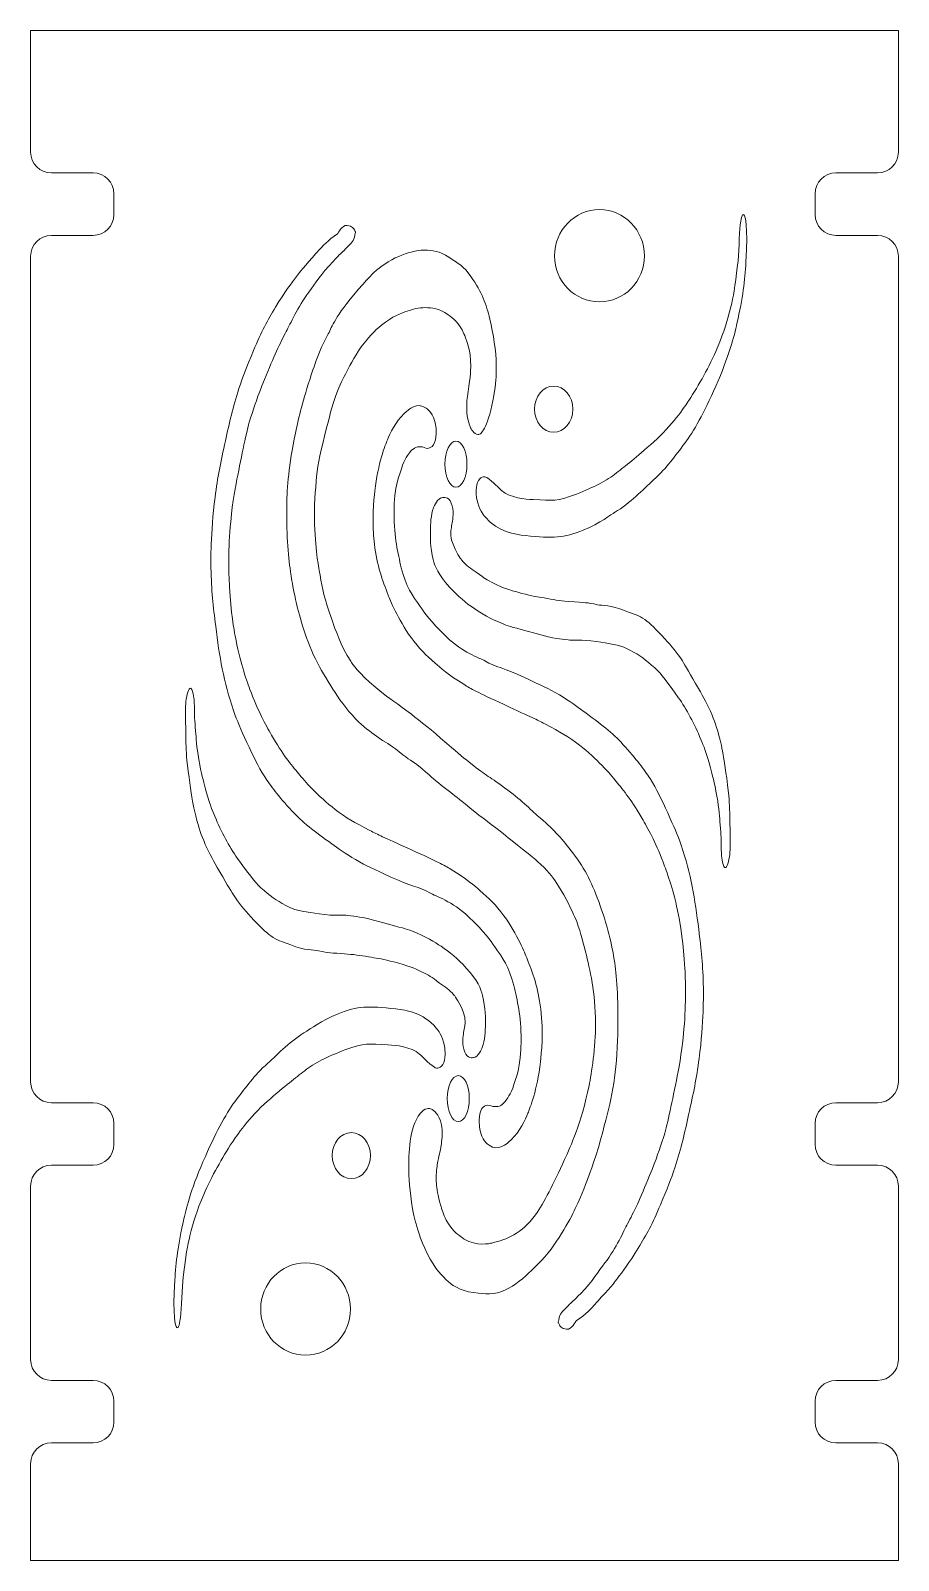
# Model space of a CAD drawing. Header units: inches. Extents: x -6.3 to 6.3, y -11 to 11.
import ezdxf

# ---------------------------------------------------------------- set-up
doc = ezdxf.new("R2010")
doc.units = ezdxf.units.IN
doc.header["$MEASUREMENT"] = 0
doc.layers.add('bezier', color=7, linetype='Continuous', lineweight=0)

msp = doc.modelspace()

# ---------------------------------------------------------------- linework, layer by layer
at = {"color": 1, "linetype": 'Continuous', "lineweight": 0}
for p, q in [((-6.25, 11.018), (-6.25, 9.268)), ((6.25, 11.018), (-6.25, 11.018)), ((6.25, 9.268), (6.25, 11.018)), ((-5.95, 8.968), (-5.35, 8.968)), ((5.95, 8.968), (5.35, 8.968)), ((-5.05, 8.668), (-5.05, 8.368)), ((5.05, 8.668), (5.05, 8.368)), ((-5.95, 8.068), (-5.35, 8.068)), ((5.95, 8.068), (5.35, 8.068)), ((-6.25, 7.768), (-6.25, -4.125)), ((6.25, -4.125), (6.25, 7.768)), ((-5.95, -4.425), (-5.35, -4.425)), ((5.95, -4.425), (5.35, -4.425)), ((-5.05, -5.025), (-5.05, -4.725)), ((5.05, -5.025), (5.05, -4.725)), ((-5.95, -5.325), (-5.35, -5.325)), ((5.95, -5.325), (5.35, -5.325)), ((-6.25, -5.625), (-6.25, -8.125)), ((6.25, -8.125), (6.25, -5.625)), ((-5.95, -8.425), (-5.35, -8.425)), ((5.95, -8.425), (5.35, -8.425)), ((-5.05, -9.025), (-5.05, -8.725)), ((5.05, -9.025), (5.05, -8.725)), ((-5.95, -9.325), (-5.35, -9.325)), ((5.95, -9.325), (5.35, -9.325)), ((-6.25, -9.625), (-6.25, -11.018)), ((6.25, -11.018), (6.25, -9.625)), ((-6.25, -11.018), (6.25, -11.018))]:
    msp.add_line(p, q, dxfattribs=at)
for centre, start, end in [((-5.95, 9.268), 180, 270), ((5.95, 9.268), 270, 0), ((-5.35, 8.668), 0, 90), ((5.35, 8.668), 90, 180), ((-5.35, 8.368), 270, 0), ((5.35, 8.368), 180, 270), ((-5.95, 7.768), 90, 180), ((5.95, 7.768), 0, 90), ((-5.95, -4.125), 180, 270), ((5.95, -4.125), 270, 0), ((-5.35, -4.725), 0, 90), ((5.35, -4.725), 90, 180), ((-5.35, -5.025), 270, 0), ((5.35, -5.025), 180, 270), ((-5.95, -5.625), 90, 180), ((5.95, -5.625), 0, 90), ((-5.95, -8.125), 180, 270), ((5.95, -8.125), 270, 0), ((-5.35, -8.725), 0, 90), ((5.35, -8.725), 90, 180), ((-5.35, -9.025), 270, 0), ((5.35, -9.025), 180, 270), ((-5.95, -9.625), 90, 180), ((5.95, -9.625), 0, 90)]:
    msp.add_arc(centre, 0.3, start, end, dxfattribs=at)
at = {"layer": 'bezier', "color": 1, "lineweight": 0}
for centre, major_axis, ratio in [((1.944, 7.775), (0, 0.665), 0.972939), ((1.285, 5.565), (0, 0.332), 0.831448), ((-0.123, 4.773), (0, 0.332), 0.477432), ((-0.09, -4.366), (0, 0.332), 0.477432), ((-1.63, -5.187), (0, 0.332), 0.831448), ((-2.289, -7.397), (0, 0.665), 0.972939)]:
    msp.add_ellipse(centre, major_axis=major_axis, ratio=ratio, dxfattribs=at)
for points, knots in [([(0.322, 4.579), (0.289, 4.6), (0.224, 4.6), (0.187, 4.508), (0.154, 4.427), (0.173, 4.285), (0.177, 4.27), (0.212, 4.114), (0.264, 4.051), (0.297, 4.013), (0.483, 3.793), (0.726, 3.761), (0.88, 3.745), (1.276, 3.704), (1.427, 3.706), (1.711, 3.822), (1.956, 3.922), (2.12, 4.052), (2.161, 4.077), (2.395, 4.217), (2.562, 4.399), (2.724, 4.546), (2.926, 4.73), (3.027, 4.886), (3.173, 5.074), (3.302, 5.24), (3.451, 5.515), (3.619, 5.894), (3.81, 6.328), (3.884, 6.616), (3.925, 6.8), (4.008, 7.173), (4.04, 7.417), (4.054, 7.682), (4.085, 8.226), (4.047, 8.334), (4.025, 8.363), (3.997, 8.4), (3.979, 8.281), (3.972, 8.218), (3.958, 8.089), (3.952, 7.787), (3.934, 7.64), (3.895, 7.314), (3.874, 7.18), (3.838, 7.04), (3.785, 6.837), (3.745, 6.694), (3.64, 6.444), (3.526, 6.175), (3.377, 5.916), (3.231, 5.689), (3.177, 5.605), (2.98, 5.321), (2.726, 5.093), (2.462, 4.857), (2.326, 4.755), (2.19, 4.647), (2.048, 4.533), (1.869, 4.444), (1.613, 4.342), (1.318, 4.226), (1.279, 4.256), (0.991, 4.263), (0.871, 4.266), (0.664, 4.287), (0.535, 4.391), (0.493, 4.425), (0.415, 4.518), (0.322, 4.579)], [0, 0, 0, 0, 1, 1, 1, 2, 2, 2, 3, 3, 3, 4, 4, 4, 5, 5, 5, 6, 6, 6, 7, 7, 7, 8, 8, 8, 9, 9, 9, 10, 10, 10, 11, 11, 11, 12, 12, 12, 13, 13, 13, 14, 14, 14, 15, 15, 15, 16, 16, 16, 17, 17, 17, 18, 18, 18, 19, 19, 19, 20, 20, 20, 21, 21, 21, 22, 22, 22, 23, 23, 23, 23]), ([(0.233, -4.544), (0.192, -4.645), (0.22, -4.802), (0.222, -4.811), (0.249, -4.961), (0.326, -5.017), (0.355, -5.039), (0.484, -5.132), (0.606, -5.019), (0.671, -4.96), (0.799, -4.842), (0.875, -4.666), (0.913, -4.577), (0.945, -4.501), (1.047, -4.244), (1.093, -3.838), (1.108, -3.707), (1.139, -3.421), (1.098, -3.076), (1.061, -2.759), (0.983, -2.56), (0.897, -2.34), (0.874, -2.281), (0.761, -2), (0.568, -1.733), (0.449, -1.569), (0.352, -1.483), (0.221, -1.367), (0.152, -1.306), (0.021, -1.196), (-0.192, -1.066), (-0.302, -0.998), (-0.378, -0.96), (-0.775, -0.778), (-1.199, -0.584), (-1.232, -0.573), (-1.364, -0.503), (-1.59, -0.384), (-1.703, -0.324), (-1.862, -0.202), (-2.114, -0.008), (-2.299, 0.204), (-2.391, 0.315), (-2.494, 0.44), (-2.626, 0.601), (-2.78, 0.871), (-2.866, 1.022), (-2.976, 1.216), (-3.091, 1.529), (-3.15, 1.69), (-3.237, 1.934), (-3.304, 2.302), (-3.318, 2.377), (-3.364, 2.639), (-3.385, 3.001), (-3.397, 3.225), (-3.404, 3.555), (-3.368, 3.941), (-3.34, 4.244), (-3.297, 4.462), (-3.266, 4.616), (-3.194, 4.974), (-3.129, 5.292), (-3.081, 5.438), (-3.021, 5.623), (-2.986, 5.732), (-2.881, 5.991), (-2.747, 6.323), (-2.655, 6.52), (-2.567, 6.685), (-2.508, 6.794), (-2.408, 7.03), (-2.24, 7.252), (-2.142, 7.382), (-2.074, 7.506), (-1.894, 7.693), (-1.675, 7.92), (-1.8, 7.777), (-1.683, 7.905), (-1.634, 7.96), (-1.594, 7.981), (-1.578, 8.077), (-1.568, 8.144), (-1.561, 8.092), (-1.586, 8.149), (-1.592, 8.162), (-1.613, 8.205), (-1.689, 8.212), (-1.769, 8.219), (-1.819, 8.096), (-1.83, 8.09), (-1.965, 8), (-2.063, 7.893), (-2.079, 7.874), (-2.252, 7.678), (-2.346, 7.58), (-2.42, 7.478), (-2.494, 7.376), (-2.587, 7.256), (-2.721, 7.035), (-2.837, 6.842), (-2.925, 6.684), (-3.039, 6.409), (-3.141, 6.164), (-3.192, 6.041), (-3.25, 5.861), (-3.337, 5.592), (-3.387, 5.369), (-3.443, 5.11), (-3.511, 4.797), (-3.556, 4.593), (-3.593, 4.295), (-3.659, 3.773), (-3.654, 3.362), (-3.652, 3.278), (-3.646, 2.954), (-3.619, 2.726), (-3.584, 2.44), (-3.53, 2), (-3.47, 1.638), (-3.327, 1.224), (-3.274, 1.07), (-3.225, 0.964), (-3.135, 0.765), (-3.049, 0.574), (-2.974, 0.424), (-2.877, 0.27), (-2.796, 0.141), (-2.684, -0.004), (-2.487, -0.22), (-2.344, -0.377), (-2.161, -0.517), (-1.91, -0.698), (-1.827, -0.758), (-1.717, -0.837), (-1.569, -0.924), (-1.403, -1.022), (-1.326, -1.05), (-1.059, -1.174), (-0.788, -1.301), (-0.648, -1.319), (-0.497, -1.404), (-0.417, -1.449), (-0.175, -1.525), (0.058, -1.746), (0.3, -1.976), (0.368, -2.086), (0.435, -2.179), (0.547, -2.334), (0.646, -2.47), (0.709, -2.736), (0.761, -2.954), (0.814, -3.16), (0.817, -3.525), (0.819, -3.909), (0.728, -4.104), (0.712, -4.161), (0.667, -4.312), (0.61, -4.373), (0.584, -4.407), (0.531, -4.476), (0.477, -4.49), (0.409, -4.479), (0.373, -4.473), (0.35, -4.448), (0.306, -4.467), (0.287, -4.476), (0.255, -4.49), (0.233, -4.544)], [0, 0, 0, 0, 1, 1, 1, 2, 2, 2, 3, 3, 3, 4, 4, 4, 5, 5, 5, 6, 6, 6, 7, 7, 7, 8, 8, 8, 9, 9, 9, 10, 10, 10, 11, 11, 11, 12, 12, 12, 13, 13, 13, 14, 14, 14, 15, 15, 15, 16, 16, 16, 17, 17, 17, 18, 18, 18, 19, 19, 19, 20, 20, 20, 21, 21, 21, 22, 22, 22, 23, 23, 23, 24, 24, 24, 25, 25, 25, 26, 26, 26, 27, 27, 27, 28, 28, 28, 29, 29, 29, 30, 30, 30, 31, 31, 31, 32, 32, 32, 33, 33, 33, 34, 34, 34, 35, 35, 35, 36, 36, 36, 37, 37, 37, 38, 38, 38, 39, 39, 39, 40, 40, 40, 41, 41, 41, 42, 42, 42, 43, 43, 43, 44, 44, 44, 45, 45, 45, 46, 46, 46, 47, 47, 47, 48, 48, 48, 49, 49, 49, 50, 50, 50, 51, 51, 51, 52, 52, 52, 53, 53, 53, 54, 54, 54, 55, 55, 55, 56, 56, 56, 56]), ([(0.087, 5.295), (0.087, 5.295), (0.089, 5.286), (0.089, 5.286), (0.089, 5.286), (0.087, 5.295), (0.087, 5.295), (0.087, 5.295), (0.052, 5.377), (0.04, 5.473), (0.028, 5.569), (0.025, 5.669), (0.063, 5.898), (0.094, 6.087), (0.092, 6.198), (0.087, 6.274), (0.075, 6.461), (0.019, 6.588), (-0.009, 6.65), (-0.08, 6.809), (-0.159, 6.869), (-0.237, 6.926), (-0.366, 7.021), (-0.475, 7.025), (-0.56, 7.027), (-0.666, 7.029), (-0.743, 7.003), (-0.824, 6.977), (-0.908, 6.949), (-1.037, 6.904), (-1.195, 6.776), (-1.304, 6.688), (-1.38, 6.598), (-1.399, 6.575), (-1.526, 6.423), (-1.611, 6.266), (-1.674, 6.148), (-1.732, 6.041), (-1.778, 5.957), (-1.83, 5.822), (-1.894, 5.659), (-1.928, 5.526), (-1.986, 5.295), (-2.07, 4.961), (-2.112, 4.794), (-2.13, 4.593), (-2.146, 4.408), (-2.17, 4.163), (-2.159, 3.902), (-2.141, 3.475), (-2.099, 3.284), (-2.081, 3.172), (-2.048, 2.972), (-2.022, 2.854), (-1.902, 2.51), (-1.866, 2.406), (-1.784, 2.158), (-1.639, 1.933), (-1.612, 1.891), (-1.534, 1.774), (-1.279, 1.556), (-1.105, 1.407), (-1.064, 1.395), (-0.812, 1.205), (-0.69, 1.113), (-0.534, 0.994), (-0.345, 0.828), (-0.076, 0.593), (-0.087, 0.603), (0.091, 0.46), (0.326, 0.272), (0.346, 0.282), (0.626, 0.076), (0.828, -0.074), (0.977, -0.227), (1.093, -0.326), (1.302, -0.503), (1.413, -0.632), (1.56, -0.828), (1.745, -1.073), (1.842, -1.268), (1.954, -1.587), (2.07, -1.916), (2.137, -2.201), (2.171, -2.459), (2.201, -2.681), (2.219, -3.097), (2.205, -3.531), (2.187, -4.078), (2.113, -4.389), (1.992, -4.843), (1.823, -5.478), (1.635, -5.867), (1.596, -5.947), (1.512, -6.12), (1.335, -6.475), (1.057, -6.75), (0.931, -6.875), (0.832, -6.978), (0.689, -7.067), (0.461, -7.207), (0.351, -7.179), (0.201, -7.169), (0.001, -7.156), (-0.155, -7.077), (-0.237, -7.001), (-0.313, -6.93), (-0.423, -6.824), (-0.536, -6.599), (-0.64, -6.394), (-0.692, -6.193), (-0.704, -6.148), (-0.773, -5.877), (-0.792, -5.639), (-0.8, -5.47), (-0.809, -5.25), (-0.8, -5.13), (-0.781, -4.977), (-0.764, -4.836), (-0.723, -4.685), (-0.634, -4.576), (-0.574, -4.503), (-0.508, -4.498), (-0.476, -4.517), (-0.451, -4.532), (-0.364, -4.583), (-0.333, -4.742), (-0.313, -4.842), (-0.324, -4.939), (-0.333, -5.019), (-0.348, -5.16), (-0.372, -5.167), (-0.393, -5.32), (-0.4, -5.373), (-0.412, -5.471), (-0.404, -5.596), (-0.402, -5.645), (-0.384, -5.77), (-0.345, -5.897), (-0.323, -5.966), (-0.312, -6.025), (-0.262, -6.115), (-0.148, -6.318), (-0.063, -6.34), (-0.031, -6.372), (-0.027, -6.376), (-0.011, -6.387), (-0.005, -6.39), (0.179, -6.496), (0.359, -6.454), (0.396, -6.446), (0.607, -6.394), (0.819, -6.314), (1.023, -6.04), (1.152, -5.864), (1.275, -5.6), (1.441, -5.244), (1.532, -5.048), (1.68, -4.729), (1.794, -4.178), (1.829, -4.011), (1.89, -3.623), (1.888, -3.282), (1.885, -2.842), (1.808, -2.503), (1.743, -2.254), (1.696, -2.078), (1.668, -1.929), (1.588, -1.752), (1.546, -1.661), (1.462, -1.47), (1.355, -1.305), (1.288, -1.201), (1.234, -1.117), (1.098, -0.993), (0.981, -0.887), (0.969, -0.879), (0.834, -0.772), (0.619, -0.603), (0.63, -0.604), (0.453, -0.468), (0.253, -0.314), (0.235, -0.308), (0.075, -0.176), (-0.108, -0.024), (-0.104, -0.031), (-0.273, 0.101), (-0.44, 0.232), (-0.455, 0.253), (-0.609, 0.382), (-0.769, 0.516), (-0.79, 0.502), (-0.939, 0.628), (-1.102, 0.765), (-1.092, 0.724), (-1.303, 0.879), (-1.389, 0.942), (-1.49, 1.017), (-1.615, 1.155), (-1.753, 1.307), (-1.849, 1.459), (-1.926, 1.581), (-2.031, 1.749), (-2.098, 1.854), (-2.178, 2.033), (-2.321, 2.354), (-2.401, 2.673), (-2.441, 2.861), (-2.472, 3.004), (-2.49, 3.117), (-2.501, 3.187), (-2.534, 3.397), (-2.565, 3.75), (-2.561, 4.123), (-2.558, 4.403), (-2.539, 4.682), (-2.453, 5.131), (-2.407, 5.375), (-2.353, 5.59), (-2.25, 5.923), (-2.185, 6.131), (-2.104, 6.392), (-1.962, 6.65), (-1.901, 6.761), (-1.882, 6.879), (-1.531, 7.287), (-1.345, 7.502), (-1.269, 7.568), (-1.255, 7.579), (-0.971, 7.801), (-0.7, 7.86), (-0.572, 7.855), (-0.465, 7.85), (-0.358, 7.844), (-0.225, 7.755), (-0.086, 7.661), (-0.012, 7.627), (0.093, 7.476), (0.25, 7.249), (0.314, 7.075), (0.365, 6.863), (0.417, 6.649), (0.454, 6.402), (0.458, 6.199), (0.461, 6.032), (0.451, 5.933), (0.421, 5.762), (0.386, 5.555), (0.34, 5.396), (0.302, 5.32), (0.261, 5.236), (0.235, 5.21), (0.208, 5.2), (0.163, 5.184), (0.102, 5.262), (0.087, 5.295)], [0, 0, 0, 0, 1, 1, 1, 2, 2, 2, 3, 3, 3, 4, 4, 4, 5, 5, 5, 6, 6, 6, 7, 7, 7, 8, 8, 8, 9, 9, 9, 10, 10, 10, 11, 11, 11, 12, 12, 12, 13, 13, 13, 14, 14, 14, 15, 15, 15, 16, 16, 16, 17, 17, 17, 18, 18, 18, 19, 19, 19, 20, 20, 20, 21, 21, 21, 22, 22, 22, 23, 23, 23, 24, 24, 24, 25, 25, 25, 26, 26, 26, 27, 27, 27, 28, 28, 28, 29, 29, 29, 30, 30, 30, 31, 31, 31, 32, 32, 32, 33, 33, 33, 34, 34, 34, 35, 35, 35, 36, 36, 36, 37, 37, 37, 38, 38, 38, 39, 39, 39, 40, 40, 40, 41, 41, 41, 42, 42, 42, 43, 43, 43, 44, 44, 44, 45, 45, 45, 46, 46, 46, 47, 47, 47, 48, 48, 48, 49, 49, 49, 50, 50, 50, 51, 51, 51, 52, 52, 52, 53, 53, 53, 54, 54, 54, 55, 55, 55, 56, 56, 56, 57, 57, 57, 58, 58, 58, 59, 59, 59, 60, 60, 60, 61, 61, 61, 62, 62, 62, 63, 63, 63, 64, 64, 64, 65, 65, 65, 66, 66, 66, 67, 67, 67, 68, 68, 68, 69, 69, 69, 70, 70, 70, 71, 71, 71, 72, 72, 72, 73, 73, 73, 74, 74, 74, 75, 75, 75, 76, 76, 76, 77, 77, 77, 78, 78, 78, 79, 79, 79, 80, 80, 80, 81, 81, 81, 82, 82, 82, 83, 83, 83, 84, 84, 84, 85, 85, 85, 85]), ([(-0.43, 5.084), (-0.389, 5.184), (-0.416, 5.341), (-0.418, 5.351), (-0.445, 5.501), (-0.522, 5.558), (-0.552, 5.579), (-0.68, 5.674), (-0.803, 5.562), (-0.867, 5.503), (-0.996, 5.386), (-1.072, 5.211), (-1.11, 5.122), (-1.142, 5.047), (-1.245, 4.79), (-1.292, 4.385), (-1.307, 4.254), (-1.338, 3.968), (-1.298, 3.622), (-1.261, 3.305), (-1.183, 3.106), (-1.098, 2.885), (-1.075, 2.826), (-0.963, 2.544), (-0.77, 2.275), (-0.651, 2.11), (-0.555, 2.023), (-0.424, 1.907), (-0.355, 1.845), (-0.225, 1.734), (-0.012, 1.602), (0.098, 1.533), (0.174, 1.494), (0.571, 1.309), (0.994, 1.112), (1.027, 1.101), (1.159, 1.03), (1.385, 0.909), (1.498, 0.848), (1.657, 0.725), (1.909, 0.529), (2.093, 0.316), (2.185, 0.204), (2.288, 0.078), (2.419, -0.084), (2.573, -0.355), (2.659, -0.507), (2.769, -0.702), (2.882, -1.016), (2.941, -1.178), (3.028, -1.422), (3.095, -1.791), (3.108, -1.866), (3.154, -2.129), (3.174, -2.49), (3.186, -2.715), (3.192, -3.045), (3.155, -3.431), (3.127, -3.733), (3.083, -3.951), (3.052, -4.104), (2.98, -4.462), (2.913, -4.78), (2.866, -4.925), (2.805, -5.11), (2.77, -5.219), (2.665, -5.476), (2.53, -5.807), (2.438, -6.004), (2.349, -6.168), (2.29, -6.276), (2.19, -6.512), (2.022, -6.733), (1.923, -6.862), (1.855, -6.985), (1.674, -7.171), (1.455, -7.396), (1.58, -7.254), (1.463, -7.381), (1.413, -7.436), (1.374, -7.456), (1.358, -7.552), (1.347, -7.619), (1.34, -7.567), (1.366, -7.624), (1.371, -7.638), (1.392, -7.681), (1.469, -7.688), (1.549, -7.696), (1.599, -7.573), (1.609, -7.567), (1.745, -7.478), (1.843, -7.372), (1.859, -7.353), (2.033, -7.158), (2.126, -7.061), (2.201, -6.96), (2.275, -6.859), (2.368, -6.74), (2.502, -6.519), (2.619, -6.327), (2.707, -6.17), (2.822, -5.896), (2.924, -5.652), (2.975, -5.53), (3.034, -5.35), (3.122, -5.081), (3.171, -4.859), (3.228, -4.6), (3.297, -4.288), (3.342, -4.084), (3.38, -3.787), (3.447, -3.265), (3.442, -2.854), (3.441, -2.77), (3.436, -2.446), (3.408, -2.217), (3.374, -1.931), (3.321, -1.49), (3.261, -1.128), (3.12, -0.714), (3.067, -0.559), (3.018, -0.452), (2.928, -0.252), (2.843, -0.061), (2.768, 0.09), (2.672, 0.244), (2.59, 0.374), (2.478, 0.52), (2.282, 0.737), (2.139, 0.896), (1.956, 1.037), (1.705, 1.22), (1.623, 1.281), (1.513, 1.361), (1.366, 1.449), (1.2, 1.549), (1.123, 1.577), (0.856, 1.703), (0.584, 1.832), (0.445, 1.852), (0.294, 1.938), (0.214, 1.984), (-0.028, 2.062), (-0.26, 2.284), (-0.502, 2.516), (-0.57, 2.627), (-0.637, 2.72), (-0.749, 2.876), (-0.846, 3.013), (-0.91, 3.279), (-0.961, 3.498), (-1.014, 3.704), (-1.015, 4.07), (-1.017, 4.453), (-0.926, 4.647), (-0.909, 4.704), (-0.865, 4.855), (-0.807, 4.916), (-0.782, 4.949), (-0.728, 5.018), (-0.674, 5.032), (-0.606, 5.02), (-0.571, 5.014), (-0.547, 4.988), (-0.503, 5.007), (-0.484, 5.016), (-0.452, 5.03), (-0.43, 5.084)], [0, 0, 0, 0, 1, 1, 1, 2, 2, 2, 3, 3, 3, 4, 4, 4, 5, 5, 5, 6, 6, 6, 7, 7, 7, 8, 8, 8, 9, 9, 9, 10, 10, 10, 11, 11, 11, 12, 12, 12, 13, 13, 13, 14, 14, 14, 15, 15, 15, 16, 16, 16, 17, 17, 17, 18, 18, 18, 19, 19, 19, 20, 20, 20, 21, 21, 21, 22, 22, 22, 23, 23, 23, 24, 24, 24, 25, 25, 25, 26, 26, 26, 27, 27, 27, 28, 28, 28, 29, 29, 29, 30, 30, 30, 31, 31, 31, 32, 32, 32, 33, 33, 33, 34, 34, 34, 35, 35, 35, 36, 36, 36, 37, 37, 37, 38, 38, 38, 39, 39, 39, 40, 40, 40, 41, 41, 41, 42, 42, 42, 43, 43, 43, 44, 44, 44, 45, 45, 45, 46, 46, 46, 47, 47, 47, 48, 48, 48, 49, 49, 49, 50, 50, 50, 51, 51, 51, 52, 52, 52, 53, 53, 53, 54, 54, 54, 55, 55, 55, 56, 56, 56, 56]), ([(-0.318, 4.291), (-0.391, 4.285), (-0.435, 4.171), (-0.445, 4.146), (-0.487, 4.038), (-0.489, 3.917), (-0.491, 3.809), (-0.492, 3.746), (-0.494, 3.572), (-0.451, 3.399), (-0.425, 3.297), (-0.382, 3.186), (-0.215, 3.001), (-0.094, 2.867), (0.021, 2.772), (0.148, 2.688), (0.236, 2.629), (0.373, 2.545), (0.557, 2.471), (0.669, 2.425), (0.684, 2.43), (1.011, 2.338), (1.341, 2.246), (1.354, 2.262), (1.493, 2.24), (1.551, 2.23), (1.675, 2.25), (1.902, 2.218), (2.275, 2.165), (2.302, 2.134), (2.383, 2.093), (2.523, 2.021), (2.614, 1.955), (2.742, 1.838), (2.832, 1.756), (2.931, 1.62), (3.078, 1.414), (3.203, 1.239), (3.309, 1.034), (3.405, 0.807), (3.439, 0.726), (3.494, 0.595), (3.543, 0.397), (3.569, 0.294), (3.599, 0.202), (3.636, -0.011), (3.668, -0.199), (3.673, -0.31), (3.682, -0.422), (3.694, -0.577), (3.7, -0.655), (3.699, -0.724), (3.698, -0.781), (3.7, -0.844), (3.71, -0.929), (3.715, -0.964), (3.73, -1.029), (3.751, -1.037), (3.782, -1.05), (3.808, -0.942), (3.82, -0.849), (3.832, -0.758), (3.827, -0.675), (3.825, -0.543), (3.823, -0.321), (3.823, -0.344), (3.818, -0.203), (3.816, -0.143), (3.814, -0.023), (3.777, 0.25), (3.748, 0.46), (3.722, 0.629), (3.7, 0.721), (3.648, 0.941), (3.614, 1.043), (3.566, 1.157), (3.502, 1.313), (3.448, 1.408), (3.371, 1.542), (3.254, 1.747), (3.18, 1.873), (3.139, 1.938), (3.06, 2.061), (2.983, 2.151), (2.886, 2.257), (2.752, 2.404), (2.68, 2.474), (2.598, 2.533), (2.504, 2.601), (2.458, 2.604), (2.313, 2.662), (2.097, 2.748), (1.993, 2.731), (1.915, 2.748), (1.752, 2.783), (1.763, 2.775), (1.495, 2.796), (1.363, 2.806), (1.278, 2.823), (1.148, 2.845), (1.06, 2.859), (0.979, 2.871), (0.826, 2.912), (0.622, 2.966), (0.538, 2.997), (0.427, 3.053), (0.308, 3.113), (0.301, 3.117), (0.17, 3.216), (0.087, 3.279), (0.03, 3.304), (-0.043, 3.394), (-0.052, 3.406), (-0.126, 3.51), (-0.175, 3.645), (-0.209, 3.739), (-0.198, 3.807), (-0.194, 3.833), (-0.182, 3.907), (-0.17, 3.944), (-0.165, 4.047), (-0.162, 4.116), (-0.171, 4.153), (-0.192, 4.211), (-0.231, 4.313), (-0.307, 4.292), (-0.318, 4.291)], [0, 0, 0, 0, 1, 1, 1, 2, 2, 2, 3, 3, 3, 4, 4, 4, 5, 5, 5, 6, 6, 6, 7, 7, 7, 8, 8, 8, 9, 9, 9, 10, 10, 10, 11, 11, 11, 12, 12, 12, 13, 13, 13, 14, 14, 14, 15, 15, 15, 16, 16, 16, 17, 17, 17, 18, 18, 18, 19, 19, 19, 20, 20, 20, 21, 21, 21, 22, 22, 22, 23, 23, 23, 24, 24, 24, 25, 25, 25, 26, 26, 26, 27, 27, 27, 28, 28, 28, 29, 29, 29, 30, 30, 30, 31, 31, 31, 32, 32, 32, 33, 33, 33, 34, 34, 34, 35, 35, 35, 36, 36, 36, 37, 37, 37, 38, 38, 38, 39, 39, 39, 40, 40, 40, 41, 41, 41, 42, 42, 42, 42]), ([(0.129, -3.774), (0.202, -3.768), (0.246, -3.654), (0.255, -3.629), (0.297, -3.521), (0.299, -3.4), (0.301, -3.292), (0.302, -3.229), (0.304, -3.055), (0.261, -2.882), (0.235, -2.781), (0.192, -2.67), (0.025, -2.485), (-0.097, -2.351), (-0.212, -2.257), (-0.338, -2.172), (-0.426, -2.114), (-0.563, -2.03), (-0.747, -1.956), (-0.86, -1.911), (-0.874, -1.916), (-1.202, -1.825), (-1.531, -1.733), (-1.545, -1.75), (-1.684, -1.727), (-1.742, -1.718), (-1.866, -1.738), (-2.092, -1.706), (-2.466, -1.654), (-2.493, -1.624), (-2.574, -1.583), (-2.714, -1.511), (-2.804, -1.445), (-2.932, -1.328), (-3.022, -1.247), (-3.122, -1.111), (-3.269, -0.906), (-3.394, -0.731), (-3.501, -0.526), (-3.597, -0.299), (-3.631, -0.218), (-3.685, -0.088), (-3.735, 0.11), (-3.761, 0.213), (-3.791, 0.306), (-3.827, 0.518), (-3.86, 0.707), (-3.865, 0.817), (-3.873, 0.93), (-3.886, 1.084), (-3.892, 1.162), (-3.891, 1.231), (-3.89, 1.288), (-3.892, 1.352), (-3.902, 1.436), (-3.907, 1.471), (-3.923, 1.536), (-3.943, 1.544), (-3.974, 1.557), (-4, 1.449), (-4.012, 1.356), (-4.024, 1.265), (-4.019, 1.182), (-4.017, 1.05), (-4.015, 0.827), (-4.015, 0.85), (-4.01, 0.71), (-4.008, 0.65), (-4.006, 0.53), (-3.968, 0.257), (-3.939, 0.047), (-3.913, -0.122), (-3.891, -0.214), (-3.839, -0.433), (-3.805, -0.535), (-3.757, -0.649), (-3.693, -0.805), (-3.638, -0.9), (-3.562, -1.035), (-3.444, -1.239), (-3.37, -1.365), (-3.329, -1.429), (-3.251, -1.553), (-3.173, -1.642), (-3.077, -1.748), (-2.942, -1.894), (-2.871, -1.964), (-2.788, -2.023), (-2.694, -2.091), (-2.648, -2.094), (-2.503, -2.151), (-2.288, -2.237), (-2.183, -2.22), (-2.105, -2.237), (-1.942, -2.271), (-1.953, -2.264), (-1.685, -2.284), (-1.553, -2.294), (-1.468, -2.31), (-1.338, -2.331), (-1.25, -2.346), (-1.169, -2.357), (-1.016, -2.398), (-0.812, -2.452), (-0.728, -2.483), (-0.617, -2.538), (-0.498, -2.598), (-0.491, -2.602), (-0.36, -2.701), (-0.277, -2.764), (-0.22, -2.788), (-0.147, -2.879), (-0.138, -2.89), (-0.064, -2.994), (-0.015, -3.129), (0.019, -3.223), (0.008, -3.291), (0.004, -3.317), (-0.008, -3.391), (-0.019, -3.428), (-0.024, -3.531), (-0.028, -3.6), (-0.019, -3.637), (0.003, -3.695), (0.041, -3.797), (0.117, -3.775), (0.129, -3.774)], [0, 0, 0, 0, 1, 1, 1, 2, 2, 2, 3, 3, 3, 4, 4, 4, 5, 5, 5, 6, 6, 6, 7, 7, 7, 8, 8, 8, 9, 9, 9, 10, 10, 10, 11, 11, 11, 12, 12, 12, 13, 13, 13, 14, 14, 14, 15, 15, 15, 16, 16, 16, 17, 17, 17, 18, 18, 18, 19, 19, 19, 20, 20, 20, 21, 21, 21, 22, 22, 22, 23, 23, 23, 24, 24, 24, 25, 25, 25, 26, 26, 26, 27, 27, 27, 28, 28, 28, 29, 29, 29, 30, 30, 30, 31, 31, 31, 32, 32, 32, 33, 33, 33, 34, 34, 34, 35, 35, 35, 36, 36, 36, 37, 37, 37, 38, 38, 38, 39, 39, 39, 40, 40, 40, 41, 41, 41, 42, 42, 42, 42]), ([(-0.434, -3.914), (-0.401, -3.936), (-0.336, -3.936), (-0.299, -3.844), (-0.266, -3.764), (-0.285, -3.622), (-0.288, -3.606), (-0.322, -3.45), (-0.375, -3.387), (-0.407, -3.349), (-0.594, -3.127), (-0.836, -3.092), (-0.99, -3.074), (-1.386, -3.03), (-1.537, -3.031), (-1.822, -3.144), (-2.067, -3.241), (-2.23, -3.37), (-2.272, -3.394), (-2.506, -3.532), (-2.674, -3.712), (-2.836, -3.858), (-3.038, -4.04), (-3.14, -4.195), (-3.286, -4.381), (-3.415, -4.546), (-3.565, -4.82), (-3.733, -5.198), (-3.926, -5.63), (-4.001, -5.917), (-4.042, -6.1), (-4.125, -6.473), (-4.158, -6.716), (-4.173, -6.982), (-4.205, -7.525), (-4.167, -7.634), (-4.145, -7.663), (-4.117, -7.7), (-4.099, -7.581), (-4.092, -7.518), (-4.077, -7.389), (-4.071, -7.088), (-4.052, -6.94), (-4.013, -6.615), (-3.992, -6.481), (-3.955, -6.341), (-3.902, -6.139), (-3.862, -5.996), (-3.756, -5.748), (-3.642, -5.48), (-3.491, -5.222), (-3.346, -4.996), (-3.292, -4.913), (-3.094, -4.63), (-2.839, -4.405), (-2.574, -4.172), (-2.438, -4.071), (-2.302, -3.964), (-2.159, -3.852), (-1.981, -3.764), (-1.724, -3.665), (-1.429, -3.551), (-1.39, -3.582), (-1.102, -3.592), (-0.983, -3.596), (-0.775, -3.619), (-0.646, -3.724), (-0.605, -3.758), (-0.527, -3.852), (-0.434, -3.914)], [0, 0, 0, 0, 1, 1, 1, 2, 2, 2, 3, 3, 3, 4, 4, 4, 5, 5, 5, 6, 6, 6, 7, 7, 7, 8, 8, 8, 9, 9, 9, 10, 10, 10, 11, 11, 11, 12, 12, 12, 13, 13, 13, 14, 14, 14, 15, 15, 15, 16, 16, 16, 17, 17, 17, 18, 18, 18, 19, 19, 19, 20, 20, 20, 21, 21, 21, 22, 22, 22, 23, 23, 23, 23])]:
    msp.add_open_spline(points, degree=3, knots=knots, dxfattribs=at)

doc.saveas('drawing.dxf')
